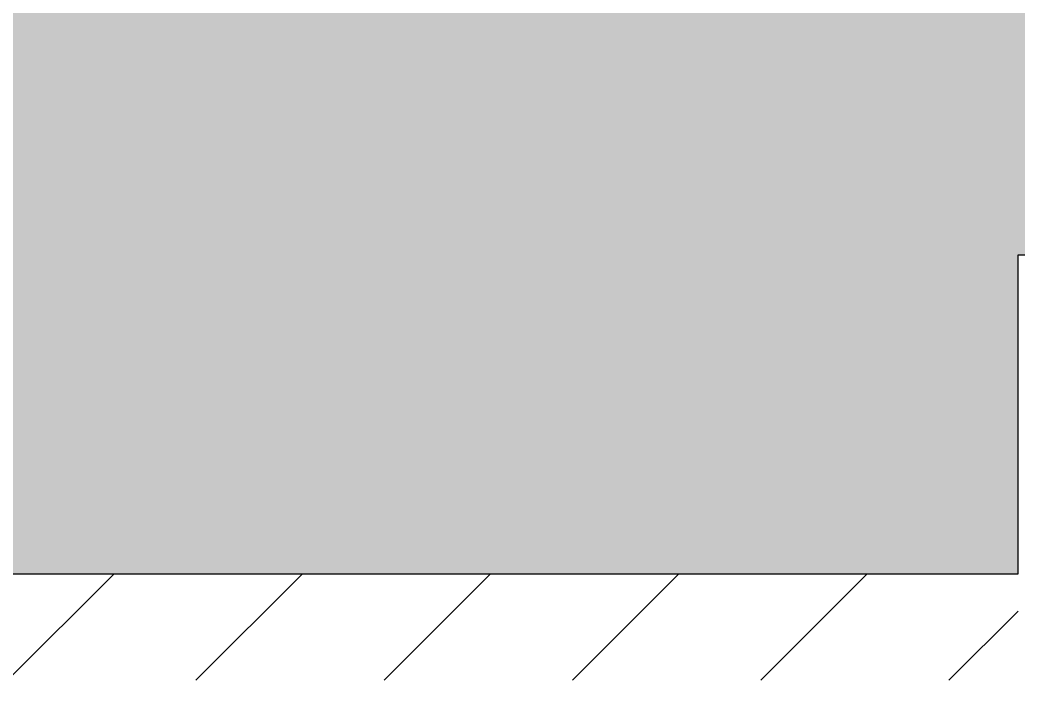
# Model space of a CAD drawing. Header units: metres. Extents: x -220 to 294, y -29 to 18.
# Drawn here: x 8.029 to 8.966, y -8.601 to -7.979 of the extents above; entities that cross this region are included whole.
import ezdxf

# ---------------------------------------------------------------- set-up
doc = ezdxf.new("R2010")
doc.units = ezdxf.units.M
doc.header["$MEASUREMENT"] = 0
doc.layers.add('Rota', color=7, linetype='Continuous')
doc.layers.add('Tarama', color=7, linetype='Continuous')

msp = doc.modelspace()

# ---------------------------------------------------------------- hatches: boundary and pattern name
at = {"layer": 'Tarama', "linetype": 'Continuous', "lineweight": -3}
h = msp.add_hatch(dxfattribs=at)
h.set_pattern_fill('ANSI33', color=58, scale=0.4, style=0)
h.paths.add_polyline_path([(-5.683, -7.8), (-5.683, -8.5), (1.867, -8.5), (1.867, -10), (4.567, -10), (4.567, -8.5), (8.96579, -8.5), (8.96579, -8.2), (13.217, -8.2), (13.41935, -8.2), (13.41935, -7.8), (4.297, -7.8), (4.317, -9.3), (2.117, -9.3), (2.117, -7.8)])
h = msp.add_hatch(dxfattribs=at)
h.set_pattern_fill('ANSI31', color=58, style=0)
h.paths.add_polyline_path([(8.96579, -8.2), (8.96579, -8.3), (13.41935, -8.3), (13.41935, -8.2)])
h = msp.add_hatch(dxfattribs=at)
h.set_pattern_fill('ANSI31', color=58, style=0)
h.paths.add_polyline_path([(8.96579, -8.5), (8.96579, -8.6), (4.567, -8.6), (4.567, -8.5)])

# ---------------------------------------------------------------- linework, layer by layer
at = {"layer": 'Rota', "color": 7, "linetype": 'Continuous', "lineweight": -3}
for points in [[(8.96579, -8.5), (8.96579, -8.2)], [(8.96579, -8.2), (13.41935, -8.2)], [(4.567, -8.5), (8.96579, -8.5)]]:
    msp.add_lwpolyline(points, dxfattribs=at)

doc.saveas('drawing.dxf')
